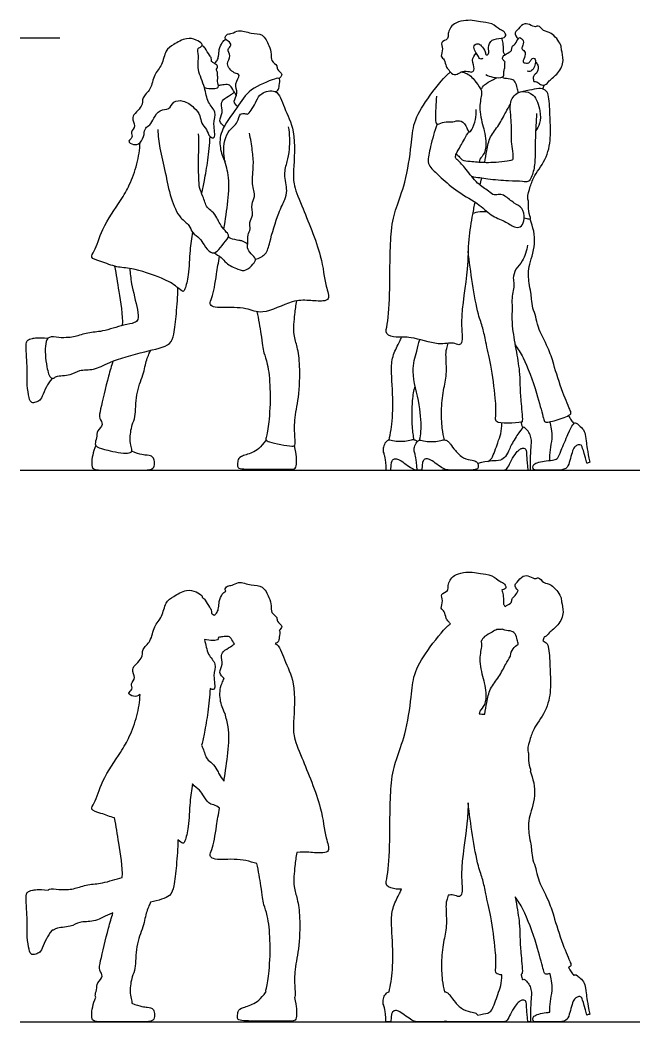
# Model space of a CAD drawing. Header units: millimetres. Extents: x 71.6 to 121.6, y 1.1 to 34.5.
# Drawn here: x 107.947 to 110.294, y 6.237 to 10.065 of the extents above; entities that cross this region are included whole.
import ezdxf

# ---------------------------------------------------------------- set-up
doc = ezdxf.new("R2010")
doc.units = ezdxf.units.MM

msp = doc.modelspace()

# ---------------------------------------------------------------- linework, layer by layer
for points in [[(107.9471, 9.9966), (108.0995, 9.9966)], [(107.9471, 8.3456), (112.9763, 8.3456)], [(107.9471, 6.2374), (112.9763, 6.2374)]]:
    msp.add_lwpolyline(points)
for points, knots in [([(109.7156, 9.9187), (109.7126, 9.9171), (109.7035, 9.9132), (109.6976, 9.9314), (109.6857, 9.9442), (109.6776, 9.9688), (109.6985, 9.9767), (109.7108, 9.968), (109.7265, 9.9453), (109.7269, 9.9289), (109.7426, 9.9366), (109.7343, 9.9609), (109.7486, 9.9947), (109.7852, 9.9927), (109.8101, 10.0031), (109.7953, 10.0251), (109.779, 10.0273), (109.7517, 10.0561), (109.7051, 10.0567), (109.677, 10.0669), (109.6024, 10.0606), (109.5802, 10.0151), (109.5871, 9.9913), (109.5494, 9.9819), (109.5681, 9.9549), (109.5507, 9.9253), (109.5727, 9.9147), (109.5731, 9.8872), (109.5864, 9.8757), (109.5988, 9.8542), (109.6239, 9.8589), (109.6316, 9.8688), (109.6593, 9.8711), (109.6746, 9.8631), (109.6888, 9.8794), (109.6693, 9.9106), (109.6836, 9.931), (109.6911, 9.9386)], [0, 0, 0, 0, 0.181875, 0.403741, 0.653415, 0.913654, 1.141723, 1.355351, 1.655979, 1.852098, 2.027298, 2.300444, 2.616815, 2.951833, 3.205553, 3.451156, 3.679225, 4.022897, 4.397734, 4.716397, 5.185841, 5.56203, 5.813028, 6.104306, 6.381927, 6.682127, 6.924545, 7.205937, 7.442168, 7.709436, 7.969016, 8.16857, 8.456134, 8.681058, 8.89718, 9.224784, 9.513679, 9.513679, 9.513679, 9.513679]), ([(109.9174, 9.905), (109.921, 9.9015), (109.9277, 9.8933), (109.9287, 9.8655), (109.9058, 9.852), (109.91, 9.8358), (109.9099, 9.8289), (109.9248, 9.8313), (109.9352, 9.8169), (109.956, 9.8141), (109.9695, 9.8349), (110.0065, 9.8603), (110.0288, 9.9094), (110.0152, 9.9507), (110.0176, 9.9714), (109.9791, 10.0213), (109.9482, 10.0194), (109.9287, 10.048), (109.9166, 10.0352), (109.8946, 10.0498), (109.8684, 10.0537), (109.8487, 10.0254), (109.835, 10.0177), (109.8447, 9.9989), (109.8512, 9.9936)], [0, 0, 0, 0, 0.219838, 0.500028, 0.773649, 0.987578, 1.113035, 1.305536, 1.539199, 1.772965, 2.039135, 2.418174, 2.825806, 3.182314, 3.442203, 3.866774, 4.179565, 4.471819, 4.660281, 4.936305, 5.215293, 5.533967, 5.738043, 6.022312, 6.022312, 6.022312, 6.022312]), ([(108.6431, 9.9683), (108.642, 9.9654), (108.6351, 9.9589), (108.6242, 9.9579), (108.6319, 9.9251), (108.6224, 9.8742), (108.6563, 9.8084), (108.6608, 9.7502), (108.7012, 9.714), (108.6817, 9.6712), (108.6988, 9.6102), (108.6681, 9.6183), (108.6625, 9.6489), (108.6378, 9.6698), (108.6374, 9.7014), (108.6134, 9.7323), (108.5722, 9.7606), (108.5319, 9.7564), (108.519, 9.7212), (108.4796, 9.7252), (108.4577, 9.6902), (108.4463, 9.6639), (108.4236, 9.6536), (108.4225, 9.628), (108.4096, 9.5929), (108.3818, 9.5861), (108.3545, 9.6019), (108.3814, 9.6163), (108.3668, 9.6382), (108.3943, 9.6607), (108.3631, 9.6952), (108.4196, 9.733), (108.4107, 9.7708), (108.4504, 9.7991), (108.4566, 9.8581), (108.4928, 9.8919), (108.5004, 9.9498), (108.5337, 9.9718), (108.582, 9.9996), (108.6194, 9.9914), (108.6423, 9.976), (108.644, 9.9705), (108.6431, 9.9683)], [0, 0, 0, 0, 0.196616, 0.357083, 0.655431, 1.072294, 1.559553, 1.995491, 2.380066, 2.765633, 3.171236, 3.399333, 3.712886, 4.029161, 4.336619, 4.689444, 5.092079, 5.428003, 5.745949, 6.074313, 6.427719, 6.734733, 6.998095, 7.278812, 7.617711, 7.911776, 8.172303, 8.42186, 8.675003, 8.970772, 9.2948, 9.717284, 10.045253, 10.418469, 10.846835, 11.245144, 11.662938, 12.018374, 12.437467, 12.788276, 13.077302, 13.221379, 13.221379, 13.221379, 13.221379]), ([(108.6895, 9.8998), (108.6938, 9.9027), (108.7017, 9.9104), (108.707, 9.9282), (108.7067, 9.9527), (108.7186, 9.9805), (108.7286, 9.9884), (108.7337, 9.9919)], [0, 0, 0, 0, 0.225624, 0.466513, 0.752202, 1.061569, 1.30685, 1.30685, 1.30685, 1.30685]), ([(108.7783, 9.7343), (108.7725, 9.7398), (108.7587, 9.755), (108.7839, 9.7861), (108.7633, 9.8203), (108.7949, 9.858), (108.7628, 9.8602), (108.7292, 9.8973), (108.7582, 9.9267), (108.7341, 9.9533), (108.7592, 9.9677), (108.7438, 9.9855), (108.726, 9.9946), (108.7401, 10.0144), (108.7591, 10.0116), (108.7826, 10.0314), (108.8307, 10.0116), (108.8762, 10.0153), (108.8998, 9.9676), (108.9086, 9.9367), (108.9043, 9.9084), (108.9327, 9.8921), (108.9264, 9.8756), (108.9554, 9.8581), (108.9421, 9.8457), (108.9376, 9.8418)], [0, 0, 0, 0, 0.279466, 0.605293, 0.949173, 1.285133, 1.548662, 1.921015, 2.243088, 2.533772, 2.783361, 3.028713, 3.26416, 3.500027, 3.740678, 4.034886, 4.435765, 4.80906, 5.201189, 5.531772, 5.820564, 6.117186, 6.32906, 6.617826, 6.860655, 6.860655, 6.860655, 6.860655]), ([(109.7269, 9.8565), (109.7357, 9.8523), (109.752, 9.8469), (109.7966, 9.8415), (109.7968, 9.8635), (109.7965, 9.8726), (109.8015, 9.8855), (109.7995, 9.8947), (109.8003, 9.9026), (109.8019, 9.9071), (109.79, 9.913), (109.7918, 9.9281), (109.806, 9.9362), (109.8287, 9.9466), (109.825, 9.9636), (109.841, 9.9728), (109.8507, 9.9949), (109.8573, 9.9998), (109.8641, 9.9929), (109.8711, 9.9912), (109.8719, 9.9678), (109.8601, 9.9558), (109.8785, 9.9459), (109.8793, 9.9287), (109.8675, 9.9056), (109.8738, 9.9011), (109.8937, 9.899), (109.8982, 9.9121), (109.9088, 9.9216), (109.9185, 9.9142), (109.917, 9.897), (109.9108, 9.8774), (109.8964, 9.8668), (109.8885, 9.8687), (109.8852, 9.87)], [0, 0, 0, 0, 0.305764, 0.652226, 0.874484, 1.052147, 1.255792, 1.430761, 1.587696, 1.695327, 1.882572, 2.078798, 2.308837, 2.577612, 2.782965, 3.016318, 3.29428, 3.4341, 3.595195, 3.736785, 3.995993, 4.201577, 4.422619, 4.655014, 4.929788, 5.062137, 5.297826, 5.499819, 5.695674, 5.861933, 6.090355, 6.349703, 6.575647, 6.76113, 6.76113, 6.76113, 6.76113]), ([(109.8013, 9.9333), (109.7987, 9.9357), (109.7945, 9.9424), (109.7953, 9.9512), (109.7942, 9.9784), (109.7911, 9.9898), (109.7893, 9.9959)], [0, 0, 0, 0, 0.1840742, 0.3531509, 0.6433509, 0.8895206, 0.8895206, 0.8895206, 0.8895206]), ([(108.652, 9.807), (108.6624, 9.8035), (108.6826, 9.8029), (108.7114, 9.8044), (108.6983, 9.8308), (108.7053, 9.8428), (108.7005, 9.8526), (108.7035, 9.8624), (108.6978, 9.8728), (108.6972, 9.878), (108.7033, 9.8838), (108.7013, 9.8926), (108.6923, 9.8982), (108.6811, 9.9047), (108.6776, 9.9091), (108.6798, 9.9204), (108.6697, 9.9299), (108.656, 9.9587), (108.6473, 9.965), (108.6431, 9.9683)], [0, 0, 0, 0, 0.32973, 0.587898, 0.854945, 1.061946, 1.237702, 1.417966, 1.610388, 1.734457, 1.889615, 2.047124, 2.234192, 2.440043, 2.568701, 2.74526, 2.956633, 3.27635, 3.506201, 3.506201, 3.506201, 3.506201]), ([(108.9219, 9.7918), (108.926, 9.7927), (108.9358, 9.7966), (108.9376, 9.8144), (108.9441, 9.8465), (108.9143, 9.8384), (108.8215, 9.8034), (108.7787, 9.7311), (108.711, 9.6448), (108.7092, 9.5777), (108.7215, 9.54), (108.7307, 9.5235)], [0, 0, 0, 0, 0.203323, 0.448035, 0.735913, 0.990214, 1.551932, 2.089549, 2.678737, 3.135431, 3.566392, 3.566392, 3.566392, 3.566392]), ([(109.6853, 9.3699), (109.6821, 9.3539), (109.6762, 9.3216), (109.6578, 9.2203), (109.6623, 9.1152), (109.6256, 8.9202), (109.642, 8.8347), (109.6238, 8.8214), (109.6014, 8.8359), (109.5433, 8.8193), (109.4425, 8.8586), (109.3895, 8.8498), (109.3402, 8.863), (109.3553, 8.9109), (109.3619, 9.0417), (109.3605, 9.2578), (109.3836, 9.3481), (109.4221, 9.4452), (109.4436, 9.5859), (109.4493, 9.6758), (109.4999, 9.7622), (109.5716, 9.8519), (109.5896, 9.864), (109.5929, 9.8654)], [0, 0, 0, 0, 0.395034, 0.950892, 1.551412, 2.357361, 2.858529, 3.064799, 3.326822, 3.756705, 4.339956, 4.76523, 5.115108, 5.457182, 6.11513, 6.953779, 7.496724, 8.068531, 8.743549, 9.273839, 9.849921, 10.472961, 10.610015, 10.610015, 10.610015, 10.610015]), ([(109.633, 9.8668), (109.6408, 9.8656), (109.6662, 9.8591), (109.6886, 9.8286), (109.7146, 9.7952), (109.7087, 9.7723), (109.6999, 9.7123), (109.7231, 9.642), (109.7278, 9.6053), (109.7278, 9.5563), (109.7033, 9.5359), (109.7025, 9.5263), (109.7019, 9.5227)], [10.983908, 10.983908, 10.983908, 10.983908, 11.155152, 11.546874, 11.899623, 12.159606, 12.595889, 13.082362, 13.434072, 13.813448, 14.134768, 14.31367, 14.31367, 14.31367, 14.31367]), ([(109.7087, 9.7992), (109.7126, 9.806), (109.721, 9.8193), (109.752, 9.8353), (109.7635, 9.8421), (109.7695, 9.8453)], [0, 0, 0, 0, 0.2729121, 0.6005885, 0.8572932, 0.8572932, 0.8572932, 0.8572932]), ([(109.8516, 9.788), (109.8504, 9.7941), (109.8473, 9.8057), (109.8421, 9.829), (109.8284, 9.8397), (109.7991, 9.841), (109.7929, 9.8452), (109.7898, 9.8468)], [0, 0, 0, 0, 0.244375, 0.535276, 0.765335, 1.041425, 1.225684, 1.225684, 1.225684, 1.225684]), ([(108.7265, 9.2655), (108.7327, 9.3037), (108.7434, 9.3758), (108.7496, 9.474), (108.7196, 9.5417), (108.7312, 9.641), (108.7834, 9.6689), (108.783, 9.7104), (108.81, 9.7077), (108.8222, 9.7027), (108.8523, 9.758), (108.8646, 9.7864), (108.9066, 9.799), (108.9219, 9.7918), (108.9399, 9.7834), (108.9563, 9.7229), (109.0025, 9.644), (108.9923, 9.4925), (108.9904, 9.4385), (109.0257, 9.3506), (109.1031, 9.167), (109.1114, 9.0564), (109.134, 8.9978), (109.1027, 8.9895), (109.0478, 8.9946), (108.9869, 8.9963), (108.8731, 8.9347), (108.8148, 8.9688), (108.723, 8.9664), (108.6877, 8.9662), (108.6685, 8.9815), (108.685, 9.0082), (108.6953, 9.0776), (108.7056, 9.1395), (108.7094, 9.1627)], [9.519988, 9.519988, 9.519988, 9.519988, 10.077245, 10.646026, 11.139892, 11.68593, 12.105577, 12.42698, 12.683427, 12.867952, 13.297257, 13.637041, 14.048838, 14.048838, 14.048838, 14.530145, 15.098216, 15.788221, 16.204864, 16.748074, 17.564283, 18.184563, 18.58237, 18.851804, 19.272643, 19.730966, 20.354265, 20.816786, 21.357551, 21.697504, 21.935779, 22.218207, 22.767268, 23.087925, 23.087925, 23.087925, 23.087925]), ([(108.7735, 9.7764), (108.7713, 9.781), (108.7668, 9.7898), (108.7544, 9.8105), (108.7453, 9.8203), (108.7211, 9.8171), (108.7105, 9.8158), (108.7049, 9.8147)], [0, 0, 0, 0, 0.22396, 0.502183, 0.703926, 0.975, 1.211418, 1.211418, 1.211418, 1.211418]), ([(109.8739, 9.3098), (109.8813, 9.3077), (109.8928, 9.3046), (109.9029, 9.3042), (109.8868, 9.3366), (109.8939, 9.3685), (109.8843, 9.3856), (109.898, 9.4317), (109.9127, 9.4732), (109.9655, 9.5409), (109.977, 9.6258), (109.9724, 9.6995), (109.9702, 9.7785), (109.9567, 9.7985), (109.9293, 9.8068), (109.8947, 9.796), (109.8782, 9.7937), (109.87, 9.7921)], [1.230947, 1.230947, 1.230947, 1.230947, 1.399037, 1.547614, 1.8561, 2.180916, 2.419192, 2.794829, 3.18018, 3.694646, 4.212949, 4.714115, 5.206483, 5.465201, 5.752642, 6.091167, 6.375243, 6.375243, 6.375243, 6.375243]), ([(109.9455, 9.8012), (109.9461, 9.8039), (109.9476, 9.8094), (109.9492, 9.814), (109.9502, 9.8163)], [0, 0, 0, 0, 0.163866, 0.3178265, 0.3178265, 0.3178265, 0.3178265]), ([(108.7274, 9.6583), (108.7201, 9.6639), (108.7033, 9.6806), (108.7261, 9.7113), (108.7118, 9.7465), (108.729, 9.7667), (108.7574, 9.7818), (108.7634, 9.7874), (108.7664, 9.79)], [0, 0, 0, 0, 0.30074, 0.626388, 0.958806, 1.238721, 1.560037, 1.759305, 1.759305, 1.759305, 1.759305]), ([(109.5393, 9.7747), (109.5375, 9.759), (109.5364, 9.7324), (109.5326, 9.6688), (109.5458, 9.666), (109.5685, 9.6788), (109.6016, 9.6734), (109.6278, 9.6861), (109.6534, 9.6649), (109.6618, 9.6301), (109.6763, 9.6487), (109.6896, 9.6852), (109.691, 9.7102), (109.6903, 9.723)], [0, 0, 0, 0, 0.388336, 0.81528, 0.974393, 1.253584, 1.581402, 1.869336, 2.182299, 2.476541, 2.683809, 3.043487, 3.393525, 3.393525, 3.393525, 3.393525]), ([(109.6145, 9.5537), (109.6188, 9.5498), (109.6281, 9.5424), (109.6352, 9.5276), (109.6692, 9.526), (109.6965, 9.5227), (109.7517, 9.5195), (109.8286, 9.5287), (109.8321, 9.5346), (109.8322, 9.5563), (109.8254, 9.5931), (109.8264, 9.6263), (109.8241, 9.7019), (109.8184, 9.7429), (109.8289, 9.772), (109.8513, 9.7895), (109.8701, 9.7941), (109.9164, 9.7846), (109.9369, 9.7185), (109.937, 9.6708), (109.9245, 9.6502), (109.9177, 9.6416)], [0, 0, 0, 0, 0.235891, 0.452417, 0.765899, 1.064538, 1.504332, 1.98852, 2.110082, 2.362038, 2.707794, 3.042713, 3.533294, 3.901916, 4.203947, 4.494518, 4.739952, 5.099531, 5.556231, 5.946694, 6.271428, 6.271428, 6.271428, 6.271428]), ([(109.7231, 9.5216), (109.7258, 9.5364), (109.7322, 9.5707), (109.7415, 9.6206), (109.7788, 9.6629), (109.8027, 9.7125), (109.8153, 9.7332), (109.8212, 9.7435)], [0.790708, 0.790708, 0.790708, 0.790708, 1.117285, 1.534595, 1.956948, 2.374131, 2.712701, 2.712701, 2.712701, 2.712701]), ([(109.9218, 9.7076), (109.9198, 9.6774), (109.9153, 9.6191), (109.9179, 9.5213), (109.9062, 9.4727), (109.8902, 9.4431), (109.8656, 9.4499), (109.8121, 9.4497), (109.7349, 9.4566), (109.6943, 9.4631), (109.674, 9.4668)], [0, 0, 0, 0, 0.53898, 1.096249, 1.499289, 1.793173, 2.04969, 2.463998, 2.966505, 3.412078, 3.412078, 3.412078, 3.412078]), ([(108.4736, 9.6474), (108.4752, 9.6233), (108.4795, 9.5746), (108.5044, 9.4819), (108.5195, 9.3876), (108.5556, 9.3075), (108.5955, 9.284), (108.6029, 9.251), (108.6368, 9.2324), (108.6485, 9.2064), (108.674, 9.1739), (108.697, 9.1754), (108.7188, 9.2036), (108.7444, 9.2333), (108.7442, 9.2473), (108.7247, 9.2659), (108.7073, 9.292), (108.7009, 9.3093), (108.6814, 9.3361), (108.6591, 9.3479), (108.6471, 9.3924), (108.6309, 9.4249), (108.6313, 9.4636), (108.6271, 9.5183), (108.6322, 9.5819), (108.6306, 9.6147), (108.6297, 9.631)], [0, 0, 0, 0, 0.487106, 1.044816, 1.615463, 2.142047, 2.514256, 2.830079, 3.169549, 3.482007, 3.836556, 4.079895, 4.422282, 4.778688, 4.969997, 5.261377, 5.582325, 5.832489, 6.151954, 6.436103, 6.814156, 7.160856, 7.508635, 7.935289, 8.393592, 8.794152, 8.794152, 8.794152, 8.794152]), ([(108.8472, 9.1511), (108.8609, 9.1548), (108.8906, 9.1699), (108.9016, 9.2183), (108.9324, 9.3278), (108.9601, 9.3774), (108.9707, 9.414), (108.9534, 9.4758), (108.9692, 9.5248), (108.9792, 9.5719), (108.9785, 9.6295), (108.9736, 9.6577)], [0, 0, 0, 0, 0.373222, 0.771358, 1.385153, 1.81797, 2.158218, 2.607571, 3.012549, 3.409651, 3.940522, 3.940522, 3.940522, 3.940522]), ([(109.5413, 9.6674), (109.5308, 9.6396), (109.5167, 9.5856), (109.5028, 9.5238), (109.5165, 9.4997), (109.5595, 9.4602), (109.6192, 9.4068), (109.7038, 9.3627), (109.7504, 9.3131), (109.8042, 9.2968), (109.8392, 9.2693), (109.867, 9.2753), (109.8769, 9.3069), (109.8694, 9.35), (109.8352, 9.3633), (109.8019, 9.3944), (109.7811, 9.4011), (109.7579, 9.3928), (109.737, 9.4142), (109.6922, 9.4399), (109.6547, 9.4938), (109.6218, 9.529), (109.6094, 9.5391), (109.6151, 9.5575), (109.6324, 9.5849), (109.6518, 9.6206), (109.662, 9.6389)], [0, 0, 0, 0, 0.53406, 0.96844, 1.247258, 1.668918, 2.185152, 2.737632, 3.199855, 3.620091, 3.988224, 4.254562, 4.564888, 4.921176, 5.25631, 5.635283, 5.892962, 6.150829, 6.441855, 6.847895, 7.315857, 7.705149, 7.91055, 8.133727, 8.458045, 8.906631, 8.906631, 8.906631, 8.906631]), ([(108.6413, 9.4032), (108.645, 9.4195), (108.652, 9.4529), (108.6669, 9.531), (108.672, 9.5898), (108.6734, 9.6201)], [0, 0, 0, 0, 0.404916, 0.911656, 1.457839, 1.457839, 1.457839, 1.457839]), ([(108.6873, 9.1756), (108.6974, 9.1708), (108.7179, 9.1587), (108.7338, 9.1352), (108.7789, 9.1116), (108.8117, 9.1047), (108.8372, 9.132), (108.8534, 9.1528), (108.8291, 9.1713), (108.8139, 9.194), (108.8188, 9.2106), (108.8153, 9.2453), (108.8306, 9.2659), (108.8207, 9.2937), (108.8417, 9.319), (108.8278, 9.3622), (108.8495, 9.3913), (108.8304, 9.4405), (108.8418, 9.511), (108.8352, 9.567), (108.8287, 9.6117), (108.8239, 9.6335)], [0, 0, 0, 0, 0.332721, 0.638849, 1.04272, 1.361462, 1.700726, 1.964182, 2.256619, 2.548851, 2.781417, 3.111743, 3.39305, 3.680984, 3.991222, 4.357797, 4.679861, 5.079005, 5.560767, 5.994263, 6.46242, 6.46242, 6.46242, 6.46242]), ([(108.6062, 9.2548), (108.6025, 9.2315), (108.5949, 9.1855), (108.5932, 9.0948), (108.5799, 9.0407), (108.5697, 9.0228), (108.5439, 9.0505), (108.4896, 9.0815), (108.3748, 9.1193), (108.3175, 9.1187), (108.2607, 9.1426), (108.2114, 9.1555), (108.2373, 9.1864), (108.2575, 9.27), (108.3325, 9.375), (108.3656, 9.4337), (108.3973, 9.5156), (108.4045, 9.5694), (108.4059, 9.5968)], [0, 0, 0, 0, 0.481291, 1.033014, 1.458706, 1.660003, 1.962865, 2.432798, 3.058773, 3.496215, 3.951525, 4.306715, 4.597497, 5.135496, 5.78641, 6.262841, 6.788366, 7.307898, 7.307898, 7.307898, 7.307898]), ([(109.6772, 9.3271), (109.6866, 9.3299), (109.6969, 9.3339), (109.7215, 9.3343), (109.7314, 9.334)], [0, 0, 0, 0, 0.3059565, 0.4753046, 0.4753046, 0.4753046, 0.4753046]), ([(109.8395, 8.8238), (109.8506, 8.8079), (109.8736, 8.7762), (109.9224, 8.6448), (109.9443, 8.555), (109.9513, 8.5317), (109.9572, 8.5261), (110.0041, 8.5375), (110.0572, 8.5572), (110.0496, 8.575), (110.0177, 8.6477), (109.9868, 8.7509), (109.9679, 8.8109), (109.9249, 8.8904), (109.9201, 8.931), (109.9062, 8.9639), (109.9025, 8.9993), (109.9004, 9.0245), (109.8919, 9.0597), (109.8908, 9.0907), (109.8901, 9.1261), (109.9241, 9.2126), (109.9082, 9.275), (109.8966, 9.3048)], [0, 0, 0, 0, 0.431192, 1.103643, 1.625383, 1.877685, 2.008146, 2.400731, 2.811933, 3.006666, 3.47444, 4.068289, 4.531796, 5.059007, 5.420569, 5.753109, 6.086432, 6.373694, 6.710667, 7.02217, 7.352733, 7.88549, 8.439337, 8.439337, 8.439337, 8.439337]), ([(108.7436, 9.2386), (108.7459, 9.2361), (108.7498, 9.2296), (108.7846, 9.225), (108.7954, 9.2219), (108.8107, 9.2151), (108.8173, 9.2108)], [0, 0, 0, 0, 0.1837129, 0.5112106, 0.7192556, 0.9973006, 0.9973006, 0.9973006, 0.9973006]), ([(109.887, 9.2055), (109.8842, 9.1846), (109.8712, 9.1429), (109.8404, 9.1171), (109.8296, 9.0781), (109.8388, 9.0568), (109.8247, 9.0033), (109.8291, 8.9689), (109.8263, 8.9319), (109.8286, 8.8826), (109.8447, 8.7963), (109.8581, 8.7145), (109.8576, 8.6581), (109.8614, 8.6056), (109.8699, 8.5287), (109.8605, 8.5286), (109.8114, 8.5223), (109.7614, 8.5267), (109.7669, 8.5558), (109.7655, 8.6245), (109.7478, 8.7465), (109.7276, 8.8321), (109.7173, 8.8897), (109.6956, 8.9427), (109.6759, 9.062), (109.6645, 9.141), (109.6599, 9.1826)], [0, 0, 0, 0, 0.449824, 0.808953, 1.147333, 1.417136, 1.827248, 2.166507, 2.500628, 2.895997, 3.430222, 3.950236, 4.363764, 4.801647, 5.271411, 5.397078, 5.799858, 6.176695, 6.430971, 6.898185, 7.53741, 8.072616, 8.491909, 8.914366, 9.530428, 10.164026, 10.164026, 10.164026, 10.164026]), ([(108.3668, 9.116), (108.3683, 9.0966), (108.3708, 9.0594), (108.3969, 8.9624), (108.4012, 8.9211), (108.3832, 8.906), (108.3407, 8.9012), (108.2624, 8.8733), (108.2088, 8.8728), (108.1581, 8.855), (108.1324, 8.8519), (108.0956, 8.8506), (108.0558, 8.8588), (108.0403, 8.8262), (108.0462, 8.7431), (108.0611, 8.6947), (108.0778, 8.6961), (108.0851, 8.707), (108.1426, 8.7067), (108.1732, 8.7309), (108.2326, 8.7262), (108.2909, 8.7625), (108.4192, 8.7983), (108.5242, 8.8197), (108.5357, 8.8666), (108.5457, 8.9465), (108.5498, 9.0091), (108.5506, 9.0418)], [0, 0, 0, 0, 0.437394, 1.012624, 1.366095, 1.60828, 1.978861, 2.50175, 2.931645, 3.339161, 3.630624, 3.97939, 4.321936, 4.624578, 5.161003, 5.548212, 5.73399, 5.92567, 6.341912, 6.703207, 7.119522, 7.589722, 8.264719, 8.835477, 9.194765, 9.70515, 10.271891, 10.271891, 10.271891, 10.271891]), ([(108.3085, 9.1249), (108.3149, 9.0928), (108.324, 9.0299), (108.3402, 8.9378), (108.3381, 8.898)], [0, 0, 0, 0, 0.567108, 1.221559, 1.221559, 1.221559, 1.221559]), ([(108.8522, 8.9513), (108.8583, 8.923), (108.8683, 8.868), (108.8742, 8.8224), (108.8785, 8.7925), (108.8958, 8.7484), (108.905, 8.653), (108.9016, 8.5482), (108.8907, 8.4782), (108.8847, 8.46), (108.9016, 8.4507), (108.9845, 8.4352), (109.0014, 8.4394), (108.9969, 8.4755), (108.9948, 8.5419), (109.0139, 8.6204), (109.0187, 8.7404), (109.0088, 8.8152), (108.9905, 8.8622), (108.9968, 8.9419), (109.0019, 8.9753), (109.0054, 8.9925)], [0, 0, 0, 0, 0.532683, 0.917351, 1.220964, 1.602279, 2.165031, 2.822711, 3.29566, 3.50955, 3.739301, 4.270191, 4.475585, 4.786685, 5.256369, 5.836321, 6.469161, 6.958157, 7.361962, 7.864064, 8.278509, 8.278509, 8.278509, 8.278509]), ([(109.3576, 8.4602), (109.3607, 8.4735), (109.367, 8.5019), (109.3759, 8.6054), (109.3639, 8.7281), (109.3707, 8.7842), (109.3972, 8.8356), (109.4029, 8.8474), (109.4058, 8.8531)], [0, 0, 0, 0, 0.361574, 0.938302, 1.57137, 2.00204, 2.416722, 2.665408, 2.665408, 2.665408, 2.665408]), ([(109.4746, 8.4603), (109.4769, 8.4715), (109.4821, 8.4958), (109.478, 8.5989), (109.4391, 8.7187), (109.4636, 8.7984), (109.4705, 8.8295), (109.4749, 8.8441)], [0, 0, 0, 0, 0.331703, 0.898613, 1.54264, 2.044129, 2.427367, 2.427367, 2.427367, 2.427367]), ([(109.5695, 8.4609), (109.5659, 8.4755), (109.5596, 8.5058), (109.5561, 8.582), (109.5667, 8.6592), (109.5803, 8.7177), (109.5734, 8.7928), (109.5778, 8.8096), (109.5812, 8.8237), (109.5833, 8.8301)], [0, 0, 0, 0, 0.38027, 0.872605, 1.371483, 1.82398, 2.302379, 2.538464, 2.792964, 2.792964, 2.792964, 2.792964]), ([(108.3021, 8.762), (108.2966, 8.7443), (108.2798, 8.6872), (108.2555, 8.5814), (108.2473, 8.5446), (108.2688, 8.5191), (108.24, 8.4968), (108.2412, 8.4693), (108.2317, 8.446), (108.2422, 8.432), (108.2828, 8.4205), (108.3554, 8.4066), (108.3773, 8.4152), (108.3718, 8.4373), (108.3652, 8.4628), (108.3738, 8.5204), (108.3903, 8.5475), (108.3884, 8.6413), (108.4187, 8.7059), (108.4293, 8.7658), (108.4397, 8.7879), (108.4436, 8.7982), (108.4456, 8.803)], [2.055746, 2.055746, 2.055746, 2.055746, 2.356061, 2.960103, 3.298561, 3.583781, 3.89248, 4.192695, 4.467568, 4.675344, 5.049554, 5.549354, 5.786614, 6.029157, 6.332794, 6.759387, 7.084408, 7.552265, 8.048426, 8.489748, 8.766271, 8.991074, 8.991074, 8.991074, 8.991074]), ([(109.4536, 8.4606), (109.4506, 8.4775), (109.445, 8.5102), (109.445, 8.613), (109.4529, 8.6487), (109.4572, 8.6672)], [0, 0, 0, 0, 0.405662, 0.969419, 1.396512, 1.396512, 1.396512, 1.396512]), ([(110.0438, 8.5542), (110.0466, 8.5482), (110.0531, 8.5365), (110.0599, 8.5274), (110.0635, 8.5231)], [0, 0, 0, 0, 0.2526344, 0.4857181, 0.4857181, 0.4857181, 0.4857181]), ([(109.6481, 8.3457), (109.7001, 8.3456), (109.7803, 8.3456), (109.8019, 8.3456), (109.8116, 8.3528), (109.8241, 8.3834), (109.845, 8.4147), (109.8581, 8.4263), (109.8679, 8.4299), (109.8774, 8.4288), (109.8837, 8.4208), (109.8833, 8.3906), (109.8878, 8.3456), (109.8911, 8.3456), (109.8945, 8.3456), (109.8978, 8.3456), (109.8978, 8.392), (109.901, 8.4401), (109.9034, 8.4589), (109.8975, 8.4814), (109.8864, 8.4988), (109.8738, 8.5099), (109.871, 8.5104), (109.8601, 8.4984), (109.8259, 8.4473), (109.8107, 8.4068), (109.7955, 8.3884), (109.7719, 8.3793), (109.7391, 8.382), (109.6968, 8.3713)], [0, 0, 0, 0, 0.115024, 0.230049, 0.345073, 0.460097, 0.575121, 0.690146, 0.80517, 0.920194, 1.035218, 1.150243, 1.150243, 1.150243, 1.182278, 1.182278, 1.182278, 1.295181, 1.408084, 1.520986, 1.633889, 1.746792, 1.859694, 1.972597, 2.0855, 2.198402, 2.311305, 2.424208, 2.537111, 2.537111, 2.537111, 2.537111]), ([(109.7358, 8.3791), (109.7409, 8.3828), (109.7537, 8.3889), (109.7727, 8.4525), (109.7858, 8.4825), (109.7888, 8.5115), (109.7886, 8.5252)], [0, 0, 0, 0, 0.246694, 0.694411, 1.034712, 1.396404, 1.396404, 1.396404, 1.396404]), ([(109.8628, 8.5285), (109.8633, 8.5243), (109.8647, 8.5159), (109.8664, 8.5094), (109.8674, 8.5062)], [0, 0, 0, 0, 0.2022962, 0.3814705, 0.3814705, 0.3814705, 0.3814705]), ([(110.1137, 8.3718), (110.1174, 8.373), (110.1211, 8.3743), (110.1248, 8.3755), (110.1162, 8.4199), (110.1098, 8.4621), (110.1082, 8.489), (110.093, 8.5096), (110.076, 8.5244), (110.0694, 8.5266), (110.0625, 8.5248), (110.0435, 8.4893), (110.0122, 8.4122), (110.0022, 8.3908), (109.9921, 8.3835), (109.9578, 8.3824), (109.9287, 8.376), (109.9077, 8.3676), (109.9077, 8.3568), (109.9077, 8.3456), (109.9302, 8.3456), (109.9839, 8.3456), (110.032, 8.3456), (110.0455, 8.3665), (110.0519, 8.3972), (110.0621, 8.4283), (110.0702, 8.4385), (110.0837, 8.4438), (110.0912, 8.442), (110.0976, 8.4343), (110.1137, 8.3718)], [2.457286, 2.457286, 2.457286, 2.457286, 2.494584, 2.494584, 2.494584, 2.592875, 2.691166, 2.789458, 2.887749, 2.986041, 3.084332, 3.182624, 3.280915, 3.379206, 3.477498, 3.575789, 3.674081, 3.772372, 3.870663, 3.968955, 4.067246, 4.165538, 4.263829, 4.362121, 4.460412, 4.558703, 4.656995, 4.755286, 4.853578, 4.951869, 4.951869, 4.951869, 4.951869]), ([(109.972, 8.3827), (109.972, 8.3963), (109.9725, 8.4234), (109.9828, 8.4648), (109.9791, 8.503), (109.9753, 8.5215), (109.9728, 8.5304)], [0, 0, 0, 0, 0.360547, 0.7301, 1.076941, 1.375697, 1.375697, 1.375697, 1.375697]), ([(109.4653, 8.4544), (109.4634, 8.4563), (109.4586, 8.4606), (109.4429, 8.4619), (109.4193, 8.4542), (109.3838, 8.4544), (109.3572, 8.461), (109.3515, 8.4601), (109.338, 8.4449), (109.3339, 8.4224), (109.3352, 8.4133), (109.3441, 8.3934), (109.3459, 8.3456), (109.3519, 8.3456), (109.358, 8.3456), (109.364, 8.3456), (109.3654, 8.3763), (109.3711, 8.3857), (109.381, 8.3904), (109.3978, 8.3866), (109.4218, 8.368), (109.4467, 8.3509), (109.4558, 8.3474), (109.4645, 8.3466)], [3.74322, 3.74322, 3.74322, 3.74322, 3.814729, 3.897853, 3.980978, 4.064103, 4.147227, 4.230352, 4.313476, 4.396601, 4.479726, 4.56285, 4.56285, 4.56285, 4.803222, 4.803222, 4.803222, 4.886347, 4.969471, 5.052596, 5.13572, 5.218845, 5.299031, 5.299031, 5.299031, 5.299031]), ([(109.4645, 8.3456), (109.4705, 8.3456), (109.4766, 8.3456), (109.4826, 8.3456), (109.484, 8.3763), (109.4897, 8.3857), (109.4996, 8.3904), (109.5164, 8.3866), (109.5404, 8.368), (109.5656, 8.3507), (109.5794, 8.3456), (109.6212, 8.3456), (109.6897, 8.3456), (109.6976, 8.3512), (109.6996, 8.3677), (109.6933, 8.3782), (109.6781, 8.3832), (109.6423, 8.3882), (109.6083, 8.421), (109.5908, 8.4478), (109.5851, 8.4532), (109.5779, 8.4605), (109.5615, 8.4619), (109.5379, 8.4542), (109.5024, 8.4544), (109.4758, 8.461), (109.4701, 8.4601), (109.4566, 8.4449), (109.4525, 8.4224), (109.4538, 8.4133), (109.4627, 8.3934), (109.4645, 8.3456)], [2.161239, 2.161239, 2.161239, 2.161239, 2.401611, 2.401611, 2.401611, 2.484736, 2.56786, 2.650985, 2.734109, 2.817234, 2.900359, 2.983483, 3.066608, 3.149732, 3.232857, 3.315981, 3.399106, 3.482231, 3.565355, 3.64848, 3.731604, 3.814729, 3.897853, 3.980978, 4.064103, 4.147227, 4.230352, 4.313476, 4.396601, 4.479726, 4.56285, 4.56285, 4.56285, 4.56285]), ([(109.4826, 8.3457), (109.4896, 8.3456), (109.5139, 8.3456), (109.5586, 8.3456), (109.5705, 8.3476), (109.5729, 8.3485)], [2.9414263, 2.9414263, 2.9414263, 2.9414263, 2.9834831, 3.0666077, 3.1041932, 3.1041932, 3.1041932, 3.1041932]), ([(109.9502, 7.7081), (109.9514, 7.7083), (109.9588, 7.7103), (109.9695, 7.7267), (110.0065, 7.7521), (110.0288, 7.8012), (110.0152, 7.8425), (110.0176, 7.8632), (109.9791, 7.9131), (109.9482, 7.9112), (109.9287, 7.9398), (109.9166, 7.927), (109.8946, 7.9416), (109.8684, 7.9455), (109.8487, 7.9172), (109.835, 7.9095), (109.8447, 7.8907), (109.8512, 7.8854), (109.8479, 7.8804), (109.8405, 7.8643), (109.825, 7.8554), (109.8287, 7.8384), (109.8111, 7.8303), (109.8028, 7.826), (109.8013, 7.8251), (109.7987, 7.8275), (109.7945, 7.8342), (109.7953, 7.843), (109.7942, 7.8702), (109.7911, 7.8816), (109.7893, 7.8877), (109.7968, 7.8894), (109.8095, 7.8957), (109.7953, 7.9169), (109.779, 7.9191), (109.7517, 7.9479), (109.7051, 7.9485), (109.677, 7.9587), (109.6024, 7.9524), (109.5802, 7.9069), (109.5871, 7.8831), (109.5494, 7.8737), (109.5681, 7.8467), (109.5507, 7.8171), (109.5727, 7.8065), (109.5731, 7.779), (109.5842, 7.7694), (109.5903, 7.7602), (109.5929, 7.7572), (109.5896, 7.7558), (109.5716, 7.7437), (109.4999, 7.654), (109.4493, 7.5676), (109.4436, 7.4777), (109.4221, 7.337), (109.3836, 7.2399), (109.3605, 7.1496), (109.3619, 6.9335), (109.3553, 6.8027), (109.3402, 6.7548), (109.378, 6.7447), (109.3989, 6.7448), (109.4058, 6.7449), (109.4029, 6.7392), (109.3972, 6.7274), (109.3707, 6.676), (109.3639, 6.6199), (109.3759, 6.4972), (109.367, 6.3937), (109.3607, 6.3653), (109.3576, 6.352), (109.3544, 6.3523), (109.3505, 6.3508), (109.338, 6.3367), (109.3339, 6.3142), (109.3352, 6.3051), (109.3441, 6.2852), (109.3459, 6.2374), (109.3519, 6.2374), (109.358, 6.2374), (109.364, 6.2374), (109.3654, 6.2681), (109.3711, 6.2775), (109.381, 6.2822), (109.3978, 6.2784), (109.4218, 6.2598), (109.4467, 6.2427), (109.4558, 6.2392), (109.4645, 6.2384), (109.4645, 6.2381), (109.4645, 6.2377), (109.4645, 6.2374), (109.4705, 6.2374), (109.4766, 6.2374), (109.4826, 6.2374), (109.4826, 6.2375), (109.4826, 6.2375), (109.4826, 6.2375), (109.4896, 6.2374), (109.5139, 6.2374), (109.5586, 6.2374), (109.5705, 6.2394), (109.5729, 6.2403), (109.576, 6.2393), (109.5864, 6.2374), (109.6126, 6.2374), (109.6405, 6.2374), (109.6481, 6.2375), (109.7001, 6.2374), (109.7803, 6.2374), (109.8019, 6.2374), (109.8116, 6.2446), (109.8241, 6.2752), (109.845, 6.3065), (109.8581, 6.3181), (109.8679, 6.3217), (109.8774, 6.3206), (109.8837, 6.3126), (109.8833, 6.2824), (109.8878, 6.2374), (109.8911, 6.2374), (109.8945, 6.2374), (109.8978, 6.2374), (109.8978, 6.2838), (109.901, 6.3319), (109.9034, 6.3507), (109.8975, 6.3732), (109.8864, 6.3906), (109.8738, 6.4017), (109.8717, 6.4021), (109.8683, 6.3989), (109.8674, 6.398), (109.8664, 6.4012), (109.8647, 6.4077), (109.8633, 6.4161), (109.8628, 6.4203), (109.8646, 6.4205), (109.8697, 6.4219), (109.8614, 6.4974), (109.8576, 6.5499), (109.8581, 6.6063), (109.8482, 6.6671), (109.8411, 6.7065), (109.8395, 6.7156), (109.8506, 6.6997), (109.8736, 6.668), (109.9224, 6.5366), (109.9443, 6.4468), (109.9513, 6.4235), (109.9556, 6.4194), (109.9656, 6.4207), (109.9728, 6.4222), (109.9753, 6.4133), (109.9791, 6.3948), (109.9828, 6.3566), (109.9725, 6.3152), (109.972, 6.2881), (109.972, 6.2745), (109.9676, 6.2742), (109.9522, 6.2729), (109.9287, 6.2678), (109.9077, 6.2594), (109.9077, 6.2486), (109.9077, 6.2374), (109.9302, 6.2374), (109.9839, 6.2374), (110.032, 6.2374), (110.0455, 6.2583), (110.0519, 6.289), (110.0621, 6.3201), (110.0702, 6.3303), (110.0837, 6.3356), (110.0912, 6.3338), (110.0976, 6.3261), (110.1137, 6.2636), (110.1174, 6.2648), (110.1211, 6.2661), (110.1248, 6.2673), (110.1162, 6.3117), (110.1098, 6.3539), (110.1082, 6.3808), (110.093, 6.4014), (110.076, 6.4162), (110.0699, 6.4182), (110.066, 6.4175), (110.0635, 6.4149), (110.0599, 6.4192), (110.0531, 6.4283), (110.0466, 6.44), (110.0438, 6.446), (110.0476, 6.4482), (110.0551, 6.4539), (110.0496, 6.4668), (110.0177, 6.5395), (109.9868, 6.6427), (109.9679, 6.7027), (109.9249, 6.7822), (109.9201, 6.8228), (109.9062, 6.8557), (109.9025, 6.8911), (109.9004, 6.9163), (109.8919, 6.9515), (109.8908, 6.9825), (109.8901, 7.0179), (109.9241, 7.1044), (109.9082, 7.1668), (109.8966, 7.1966), (109.8976, 7.1968), (109.9012, 7.1993), (109.8868, 7.2284), (109.8939, 7.2603), (109.8843, 7.2774), (109.898, 7.3235), (109.9127, 7.365), (109.9655, 7.4327), (109.977, 7.5176), (109.9724, 7.5913), (109.9702, 7.6703), (109.9588, 7.6871), (109.949, 7.6919), (109.9455, 7.693), (109.9461, 7.6957), (109.9476, 7.7012), (109.9492, 7.7058), (109.9502, 7.7081)], [1.723374, 1.723374, 1.723374, 1.723374, 1.772965, 2.039135, 2.418174, 2.825806, 3.182314, 3.442203, 3.866774, 4.179565, 4.471819, 4.660281, 4.936305, 5.215293, 5.533967, 5.738043, 6.022312, 6.022312, 6.022312, 6.2767, 6.510054, 6.715406, 6.984182, 7.056446, 7.056446, 7.056446, 7.24052, 7.409597, 7.699797, 7.945966, 7.945966, 7.945966, 8.17199, 8.417593, 8.645662, 8.989334, 9.364171, 9.682834, 10.152278, 10.528467, 10.779465, 11.070743, 11.348365, 11.648564, 11.890982, 12.172374, 12.408605, 12.545752, 12.545752, 12.545752, 12.682806, 13.305846, 13.881927, 14.412217, 15.087236, 15.659043, 16.201987, 17.040636, 17.698584, 18.040659, 18.390536, 18.55456, 18.55456, 18.55456, 18.803246, 19.217928, 19.648598, 20.281666, 20.858394, 21.219968, 21.219968, 21.219968, 21.284884, 21.368009, 21.451133, 21.534258, 21.617383, 21.617383, 21.617383, 21.857755, 21.857755, 21.857755, 21.940879, 22.024004, 22.107128, 22.190253, 22.273377, 22.353563, 22.353563, 22.353563, 22.354106, 22.354106, 22.354106, 22.594478, 22.594478, 22.594478, 22.594576, 22.594576, 22.594576, 22.636633, 22.719758, 22.757343, 22.757343, 22.757343, 22.798353, 22.881478, 22.913517, 22.913517, 22.913517, 23.028541, 23.143565, 23.258589, 23.373614, 23.488638, 23.603662, 23.718686, 23.833711, 23.948735, 24.063759, 24.063759, 24.063759, 24.095795, 24.095795, 24.095795, 24.208698, 24.3216, 24.434503, 24.547406, 24.660308, 24.773211, 24.804361, 24.804361, 24.804361, 24.983535, 25.185831, 25.185831, 25.185831, 25.292645, 25.762409, 26.200292, 26.613819, 27.133833, 27.291072, 27.291072, 27.291072, 27.722264, 28.394715, 28.916455, 29.168756, 29.299217, 29.475667, 29.475667, 29.475667, 29.774423, 30.121264, 30.490817, 30.851364, 30.851364, 30.851364, 30.892336, 30.990628, 31.088919, 31.187211, 31.285502, 31.383794, 31.482085, 31.580376, 31.678668, 31.776959, 31.875251, 31.973542, 32.071833, 32.170125, 32.268416, 32.268416, 32.268416, 32.305714, 32.305714, 32.305714, 32.404006, 32.502297, 32.600589, 32.69888, 32.797171, 32.869329, 32.869329, 32.869329, 33.102413, 33.355047, 33.355047, 33.355047, 33.473005, 33.667738, 34.135512, 34.729361, 35.192868, 35.720079, 36.081642, 36.414181, 36.747504, 37.034766, 37.371739, 37.683242, 38.013805, 38.546562, 39.100409, 39.100409, 39.100409, 39.167331, 39.475816, 39.800633, 40.038909, 40.414545, 40.799896, 41.314363, 41.832666, 42.333832, 42.8262, 43.084917, 43.208861, 43.208861, 43.208861, 43.372727, 43.526688, 43.526688, 43.526688, 43.526688]), ([(109.0054, 6.8843), (109.0219, 6.8871), (109.0534, 6.8859), (109.1027, 6.8813), (109.134, 6.8896), (109.1114, 6.9482), (109.1031, 7.0588), (109.0257, 7.2424), (108.9904, 7.3303), (108.9923, 7.3843), (109.0025, 7.5358), (108.9563, 7.6147), (108.9399, 7.6752), (108.9219, 7.6836), (108.926, 7.6845), (108.9358, 7.6884), (108.9376, 7.7062), (108.9423, 7.7294), (108.9381, 7.7333), (108.9376, 7.7336), (108.9421, 7.7375), (108.9554, 7.7499), (108.9264, 7.7674), (108.9327, 7.7839), (108.9043, 7.8002), (108.9086, 7.8285), (108.8998, 7.8594), (108.8762, 7.9071), (108.8307, 7.9034), (108.7826, 7.9232), (108.7591, 7.9034), (108.7401, 7.9062), (108.7291, 7.8906), (108.7324, 7.885), (108.7337, 7.8837), (108.7286, 7.8802), (108.7186, 7.8723), (108.7067, 7.8445), (108.707, 7.82), (108.7017, 7.8022), (108.6938, 7.7945), (108.6895, 7.7916), (108.6864, 7.7934), (108.6807, 7.7969), (108.6776, 7.8009), (108.6798, 7.8122), (108.6697, 7.8217), (108.656, 7.8505), (108.6473, 7.8568), (108.6431, 7.8601), (108.644, 7.8623), (108.6423, 7.8678), (108.6194, 7.8832), (108.582, 7.8914), (108.5337, 7.8636), (108.5004, 7.8416), (108.4928, 7.7837), (108.4566, 7.7499), (108.4504, 7.6909), (108.4107, 7.6626), (108.4196, 7.6248), (108.3631, 7.587), (108.3943, 7.5525), (108.3668, 7.53), (108.3814, 7.5081), (108.3545, 7.4937), (108.3818, 7.4779), (108.3991, 7.4822), (108.4059, 7.4886), (108.4045, 7.4612), (108.3973, 7.4074), (108.3656, 7.3255), (108.3325, 7.2668), (108.2575, 7.1618), (108.2373, 7.0782), (108.2114, 7.0473), (108.2579, 7.0352), (108.2918, 7.0213), (108.3085, 7.0167), (108.3149, 6.9846), (108.324, 6.9217), (108.3402, 6.8296), (108.3381, 6.7898), (108.3146, 6.7837), (108.261, 6.765), (108.2088, 6.7646), (108.1581, 6.7468), (108.1324, 6.7437), (108.0956, 6.7424), (108.0652, 6.7486), (108.0558, 6.7427), (108.0544, 6.7414), (108.0144, 6.7449), (107.9913, 6.7406), (107.974, 6.7345), (107.9705, 6.7247), (107.971, 6.6855), (107.9753, 6.6192), (107.9724, 6.5783), (107.9793, 6.5189), (107.9881, 6.4933), (108.0025, 6.4949), (108.0198, 6.5005), (108.0312, 6.5146), (108.048, 6.5591), (108.0586, 6.574), (108.0696, 6.5881), (108.0721, 6.5875), (108.0784, 6.5887), (108.0851, 6.5988), (108.1426, 6.5985), (108.1732, 6.6227), (108.2326, 6.618), (108.2683, 6.6403), (108.2981, 6.6522), (108.3021, 6.6538), (108.2966, 6.6361), (108.2798, 6.579), (108.2555, 6.4732), (108.2473, 6.4364), (108.2688, 6.4109), (108.24, 6.3886), (108.2412, 6.3611), (108.233, 6.3409), (108.2356, 6.3336), (108.2368, 6.3319), (108.2252, 6.3066), (108.2179, 6.2543), (108.2261, 6.2417), (108.2414, 6.2374), (108.2867, 6.2374), (108.3932, 6.2374), (108.4499, 6.2374), (108.4628, 6.2504), (108.4609, 6.2778), (108.4531, 6.2894), (108.4389, 6.2948), (108.4072, 6.2952), (108.3738, 6.3093), (108.3756, 6.3137), (108.3718, 6.3291), (108.3652, 6.3546), (108.3738, 6.4122), (108.3903, 6.4393), (108.3884, 6.5331), (108.4187, 6.5977), (108.4293, 6.6576), (108.4397, 6.6797), (108.4436, 6.69), (108.4456, 6.6948), (108.4766, 6.7022), (108.525, 6.715), (108.5357, 6.7584), (108.5457, 6.8383), (108.5498, 6.9009), (108.5506, 6.9336), (108.5584, 6.9268), (108.5701, 6.9154), (108.5799, 6.9325), (108.5932, 6.9866), (108.5949, 7.0773), (108.6025, 7.1233), (108.6062, 7.1466), (108.6064, 7.1462), (108.6135, 7.137), (108.6368, 7.1242), (108.6485, 7.0982), (108.6712, 7.0692), (108.6837, 7.067), (108.6873, 7.0674), (108.6949, 7.0638), (108.7027, 7.0594), (108.7094, 7.0545), (108.7056, 7.0313), (108.6953, 6.9694), (108.685, 6.9), (108.6685, 6.8733), (108.6877, 6.858), (108.723, 6.8582), (108.804, 6.8604), (108.8386, 6.8457), (108.8522, 6.8431), (108.8583, 6.8148), (108.8683, 6.7598), (108.8742, 6.7142), (108.8785, 6.6843), (108.8958, 6.6402), (108.905, 6.5448), (108.9016, 6.44), (108.8907, 6.37), (108.8862, 6.3564), (108.8873, 6.3532), (108.8679, 6.3234), (108.8346, 6.3008), (108.7862, 6.2909), (108.7787, 6.2736), (108.7787, 6.2539), (108.7787, 6.2446), (108.8101, 6.2409), (108.8485, 6.2409), (108.9318, 6.2409), (108.9848, 6.2409), (108.9999, 6.2409), (109.0058, 6.2643), (109.0039, 6.292), (108.9964, 6.3313), (108.9971, 6.3319), (109.0007, 6.3369), (108.9969, 6.3673), (108.9948, 6.4337), (109.0139, 6.5122), (109.0187, 6.6322), (109.0088, 6.707), (108.9905, 6.754), (108.9968, 6.8337), (109.0019, 6.8671), (109.0054, 6.8843)], [-19.612568, -19.612568, -19.612568, -19.612568, -19.272643, -18.851804, -18.58237, -18.184563, -17.564283, -16.748074, -16.204864, -15.788221, -15.098216, -14.530145, -14.048838, -14.048838, -14.048838, -13.845514, -13.600803, -13.312925, -13.277885, -13.277885, -13.277885, -13.035056, -12.746289, -12.534416, -12.237794, -11.949002, -11.618419, -11.226289, -10.852995, -10.452116, -10.157907, -9.917256, -9.68139, -9.598267, -9.598267, -9.598267, -9.352985, -9.043619, -8.757929, -8.517041, -8.291417, -8.291417, -8.291417, -8.130934, -8.002276, -7.825717, -7.614344, -7.294627, -7.064776, -7.064776, -7.064776, -6.920699, -6.631673, -6.280864, -5.861771, -5.506335, -5.088541, -4.690232, -4.261866, -3.88865, -3.560681, -3.138197, -2.814169, -2.5184, -2.265257, -2.0157, -1.755173, -1.461108, -1.461108, -1.461108, -0.941577, -0.416052, 0.06038, 0.711293, 1.249293, 1.540074, 1.895264, 2.287207, 2.287207, 2.287207, 2.854316, 3.508766, 3.508766, 3.508766, 3.996565, 4.42646, 4.833976, 5.125439, 5.474206, 5.816751, 5.885004, 5.885004, 5.885004, 6.001001, 6.116998, 6.232995, 6.348992, 6.464989, 6.580986, 6.696983, 6.81298, 6.928977, 7.044974, 7.160971, 7.276968, 7.392965, 7.392965, 7.392965, 7.518879, 7.71056, 8.126801, 8.488097, 8.904411, 9.374611, 9.444988, 9.444988, 9.444988, 9.745303, 10.349345, 10.687803, 10.973024, 11.281722, 11.581937, 11.85681, 11.959371, 11.959371, 11.959371, 12.097212, 12.235053, 12.372894, 12.510734, 12.648575, 12.786416, 12.924257, 13.062098, 13.199939, 13.33778, 13.47562, 13.47562, 13.47562, 13.717662, 14.021298, 14.447891, 14.772912, 15.240769, 15.73693, 16.178252, 16.454775, 16.679578, 16.679578, 16.679578, 17.143317, 17.502605, 18.01299, 18.579731, 18.579731, 18.579731, 18.841725, 19.043023, 19.468715, 20.020437, 20.501729, 20.501729, 20.501729, 20.515538, 20.855008, 21.167467, 21.522015, 21.667247, 21.667247, 21.667247, 21.915551, 21.915551, 21.915551, 22.236208, 22.78527, 23.067697, 23.305973, 23.645926, 24.18669, 24.491426, 24.491426, 24.491426, 25.024109, 25.408777, 25.712389, 26.093705, 26.656457, 27.314137, 27.787086, 28.000976, 28.000976, 28.000976, 28.133757, 28.266537, 28.399318, 28.532099, 28.664879, 28.79766, 28.930441, 29.063221, 29.196002, 29.328783, 29.461564, 29.594344, 29.594344, 29.594344, 29.645537, 29.956636, 30.42632, 31.006273, 31.639112, 32.128108, 32.531913, 33.034016, 33.448461, 33.448461, 33.448461, 33.448461]), ([(109.8516, 7.6798), (109.8447, 7.6762), (109.8289, 7.6638), (109.8223, 7.6457), (109.8212, 7.6356), (109.8212, 7.6353), (109.8153, 7.625), (109.8027, 7.6043), (109.7788, 7.5547), (109.7415, 7.5124), (109.7322, 7.4625), (109.7258, 7.4282), (109.7231, 7.4134), (109.7153, 7.4136), (109.7082, 7.414), (109.7019, 7.4145), (109.7025, 7.4181), (109.7033, 7.4277), (109.7278, 7.4481), (109.7278, 7.4971), (109.7231, 7.5338), (109.6999, 7.6041), (109.7087, 7.6641), (109.7129, 7.6805), (109.7095, 7.6894), (109.7087, 7.691), (109.7126, 7.6978), (109.721, 7.7111), (109.752, 7.7271), (109.7635, 7.7339), (109.7695, 7.7371), (109.7773, 7.7364), (109.7849, 7.7365), (109.7898, 7.7386), (109.7929, 7.737), (109.7991, 7.7328), (109.8284, 7.7315), (109.8421, 7.7208), (109.8473, 7.6975), (109.8504, 7.6859), (109.8516, 7.6798)], [-4.494518, -4.494518, -4.494518, -4.494518, -4.203947, -3.901916, -3.894436, -3.894436, -3.894436, -3.555866, -3.138683, -2.716331, -2.299021, -1.972444, -1.972444, -1.972444, -1.802558, -1.802558, -1.802558, -1.623656, -1.302336, -0.922961, -0.571251, -0.084777, 0.351505, 0.611488, 0.669172, 0.669172, 0.669172, 0.942084, 1.26976, 1.526465, 1.526465, 1.526465, 1.715227, 1.715227, 1.715227, 1.899486, 2.175576, 2.405635, 2.696536, 2.940911, 2.940911, 2.940911, 2.940911]), ([(108.7307, 7.4153), (108.7347, 7.3981), (108.7491, 7.3571), (108.7434, 7.2676), (108.7327, 7.1955), (108.7265, 7.1573), (108.7263, 7.1576), (108.719, 7.1663), (108.7073, 7.1838), (108.7009, 7.2011), (108.6814, 7.2279), (108.6591, 7.2397), (108.6499, 7.274), (108.6429, 7.2912), (108.6413, 7.295), (108.645, 7.3113), (108.652, 7.3447), (108.6669, 7.4228), (108.672, 7.4816), (108.6734, 7.5119), (108.6783, 7.5074), (108.6988, 7.502), (108.6817, 7.563), (108.7012, 7.6058), (108.6608, 7.642), (108.658, 7.6785), (108.652, 7.6988), (108.6624, 7.6953), (108.6826, 7.6947), (108.7053, 7.6959), (108.7053, 7.7042), (108.7049, 7.7065), (108.7105, 7.7076), (108.7211, 7.7089), (108.7453, 7.7121), (108.7544, 7.7023), (108.7629, 7.6882), (108.7664, 7.6818), (108.7634, 7.6792), (108.7574, 7.6736), (108.729, 7.6585), (108.7118, 7.6383), (108.7261, 7.6031), (108.7033, 7.5724), (108.7201, 7.5557), (108.7274, 7.5501), (108.7242, 7.5441), (108.7104, 7.5152), (108.7092, 7.4695), (108.7215, 7.4318), (108.7307, 7.4153)], [-10.996658, -10.996658, -10.996658, -10.996658, -10.646026, -10.077245, -9.519988, -9.519988, -9.519988, -9.511789, -9.190842, -8.940678, -8.621212, -8.337064, -7.959011, -7.843329, -7.843329, -7.843329, -7.438413, -6.931673, -6.385491, -6.385491, -6.385491, -6.157394, -5.75179, -5.366223, -4.981648, -4.545711, -4.545711, -4.545711, -4.21598, -3.957813, -3.873085, -3.873085, -3.873085, -3.636666, -3.365593, -3.16385, -2.885626, -2.885626, -2.885626, -2.686359, -2.365043, -2.085127, -1.75271, -1.427062, -1.126322, -1.126322, -1.126322, -1.008768, -0.552075, -0.121114, -0.121114, -0.121114, -0.121114]), ([(109.6599, 7.0744), (109.6645, 7.0328), (109.6759, 6.9538), (109.6956, 6.8345), (109.7173, 6.7815), (109.7276, 6.7239), (109.7478, 6.6383), (109.7655, 6.5163), (109.7669, 6.4476), (109.7622, 6.4226), (109.7789, 6.418), (109.7886, 6.417), (109.7888, 6.4033), (109.7858, 6.3743), (109.7727, 6.3443), (109.7537, 6.2807), (109.7409, 6.2746), (109.7358, 6.2709), (109.7259, 6.2696), (109.7133, 6.2672), (109.6968, 6.2631), (109.6957, 6.2655), (109.6914, 6.2706), (109.6781, 6.275), (109.6423, 6.28), (109.6083, 6.3128), (109.5908, 6.3396), (109.5851, 6.345), (109.5791, 6.3511), (109.5721, 6.3525), (109.5695, 6.3527), (109.5659, 6.3673), (109.5596, 6.3976), (109.5561, 6.4738), (109.5667, 6.551), (109.5803, 6.6095), (109.5734, 6.6846), (109.5778, 6.7014), (109.5812, 6.7155), (109.5833, 6.7219), (109.591, 6.7226), (109.6077, 6.7236), (109.6238, 6.7132), (109.642, 6.7265), (109.6256, 6.812), (109.6575, 6.9816), (109.6593, 7.0536), (109.6599, 7.0744)], [-10.164026, -10.164026, -10.164026, -10.164026, -9.530428, -8.914366, -8.491909, -8.072616, -7.53741, -6.898185, -6.430971, -6.176695, -5.955318, -5.955318, -5.955318, -5.593625, -5.253325, -4.805608, -4.558913, -4.558913, -4.558913, -4.514881, -4.514881, -4.514881, -4.46243, -4.379306, -4.296181, -4.213056, -4.129932, -4.046807, -3.963683, -3.92271, -3.92271, -3.92271, -3.54244, -3.050105, -2.551227, -2.09873, -1.620331, -1.384247, -1.129747, -1.129747, -1.129747, -0.952264, -0.690241, -0.483971, 0.017197, 0.823146, 1.175308, 1.175308, 1.175308, 1.175308])]:
    msp.add_open_spline(points, degree=3, knots=knots)
for points in [[(109.7049, 9.435), (109.7075, 9.4434), (109.7098, 9.451), (109.712, 9.4605)], [(108.0696, 8.6963), (108.0586, 8.6822), (108.048, 8.6673), (108.0312, 8.6228), (108.0198, 8.6087), (108.0025, 8.6031), (107.9881, 8.6015), (107.9793, 8.6271), (107.9724, 8.6865), (107.9753, 8.7274), (107.971, 8.7937), (107.9705, 8.8329), (107.974, 8.8427), (107.9913, 8.8488), (108.0144, 8.8531), (108.0544, 8.8496)], [(108.8873, 8.4614), (108.8679, 8.4316), (108.8346, 8.409), (108.7862, 8.3991), (108.7787, 8.3818), (108.7787, 8.3621), (108.7787, 8.3528), (108.8101, 8.3491), (108.8485, 8.3491), (108.9318, 8.3491), (108.9848, 8.3491), (108.9999, 8.3491), (109.0058, 8.3725), (109.0039, 8.4002), (108.9964, 8.4395)], [(108.2368, 8.4401), (108.2252, 8.4148), (108.2179, 8.3625), (108.2261, 8.3499), (108.2414, 8.3456), (108.2867, 8.3456), (108.3932, 8.3456), (108.4499, 8.3456), (108.4628, 8.3586), (108.4609, 8.386), (108.4531, 8.3976), (108.4389, 8.403), (108.4072, 8.4034), (108.3738, 8.4175)]]:
    msp.add_open_spline(points, degree=3)

doc.saveas('drawing.dxf')
